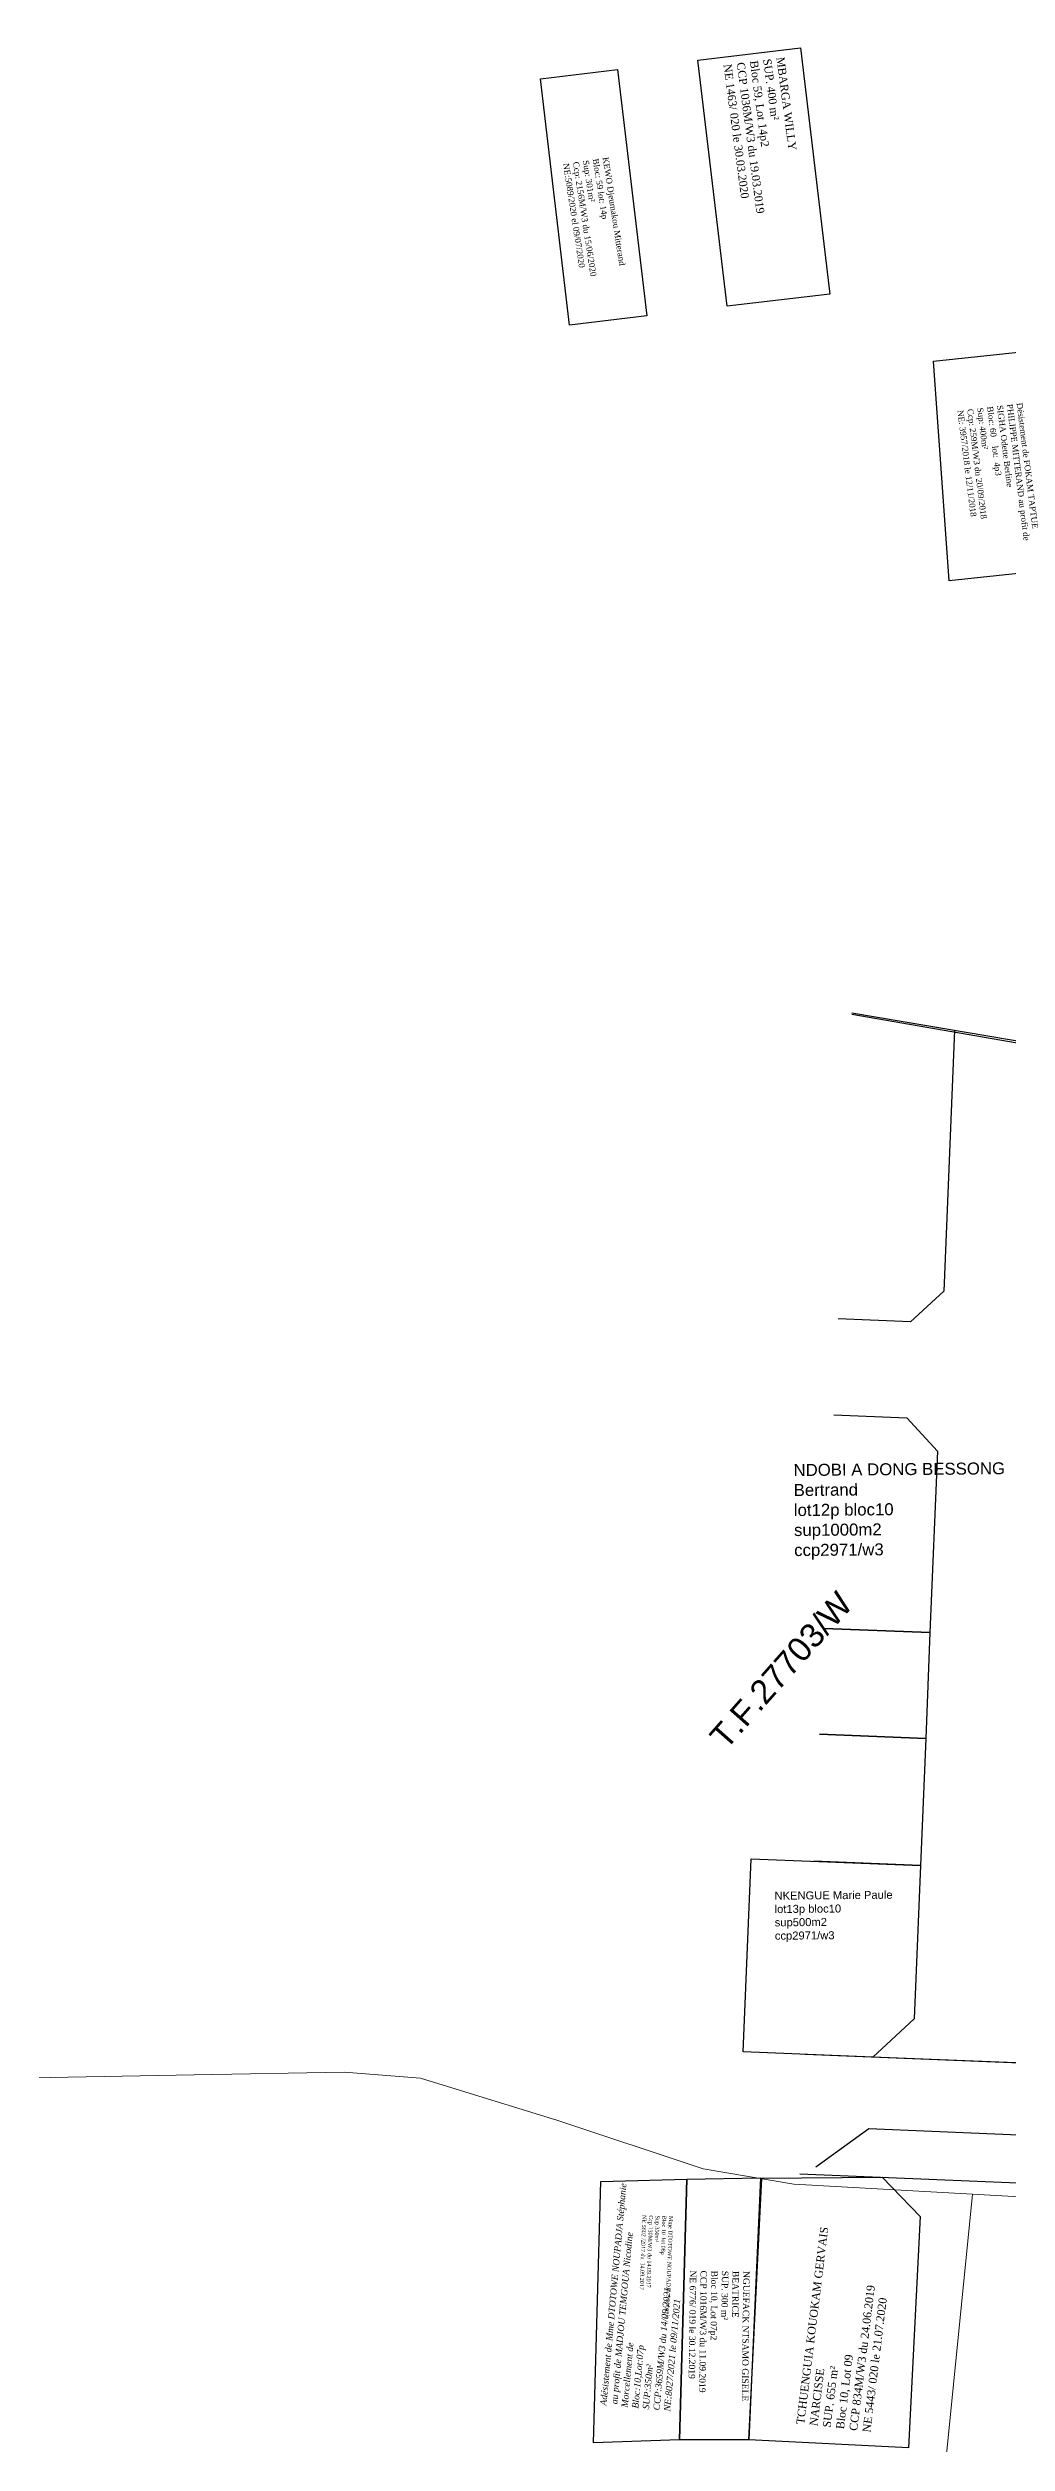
# Model space of a CAD drawing. Header units: millimetres. Extents: x 587399 to 927168, y 438565 to 1444955.
# Drawn here: x 591019.3 to 591139.1, y 440530 to 440829.4 of the extents above; entities that cross this region are included whole.
import ezdxf

# ---------------------------------------------------------------- set-up
doc = ezdxf.new("R2010")
doc.units = ezdxf.units.MM
doc.header["$LTSCALE"] = 2
doc.layers.add('end maj 26 02 2021', color=7, linetype='Continuous')
doc.layers.add('MAJ NOV 2021', color=7, linetype='Continuous')
doc.layers.add('Roads_others', color=24, linetype='Continuous', lineweight=9)
doc.styles.get("Standard").update_dxf_attribs({"font": 'arial.ttf'})
doc.styles.add('Times 1.0', font='times.ttf', dxfattribs={"width": 0.99, "height": 1})

msp = doc.modelspace()

# ---------------------------------------------------------------- linework, layer by layer
at = {"layer": 'end maj 26 02 2021', "color": 7, "linetype": 'ByBlock', "lineweight": 25}
for p, q in [((591140.428, 440704.949), (591119.764, 440708.538)), ((591140.428, 440704.949), (591119.764, 440708.538)), ((591119.775, 440708.776), (591142.419, 440704.908)), ((591119.775, 440708.776), (591142.419, 440704.908)), ((591317.206, 440570.345), (591113.917, 440578.58)), ((591317.206, 440570.345), (591113.917, 440578.58)), ((591115.238, 440564.543), (591121.867, 440569.309)), ((591115.238, 440564.543), (591121.867, 440569.309)), ((591121.867, 440569.309), (591291.724, 440562.219)), ((591121.867, 440569.309), (591291.724, 440562.219)), ((591293.717, 440556.284), (591113.243, 440563.595)), ((591293.717, 440556.284), (591113.243, 440563.595))]:
    msp.add_line(p, q, dxfattribs=at)
at = {"layer": 'end maj 26 02 2021', "color": 150, "lineweight": -3, "flags": 128}
for points in [[(591113.346, 440829.365), (591116.994, 440798.586), (591104.184, 440797.067), (591100.535, 440827.847)], [(591113.346, 440829.365), (591116.994, 440798.586), (591104.184, 440797.067), (591100.535, 440827.847)], [(591099.152, 440562.999), (591108.327, 440563.141), (591106.868, 440530.393), (591098.235, 440530.381)], [(591099.152, 440562.999), (591108.327, 440563.141), (591106.868, 440530.393), (591098.235, 440530.381)], [(591123.543, 440563.247), (591128.292, 440558.299), (591126.852, 440529.391), (591106.868, 440530.393), (591108.508, 440563.109)], [(591123.543, 440563.247), (591128.292, 440558.299), (591126.852, 440529.391), (591106.868, 440530.393), (591108.508, 440563.109)]]:
    msp.add_lwpolyline(points, close=True, dxfattribs=at)
at = {"layer": 'end maj 26 02 2021', "color": 150}
for points in [[(591090.48, 440826.65), (591094.13, 440795.87), (591084.49, 440794.73), (591080.84, 440825.52)], [(591090.48, 440826.65), (591094.13, 440795.87), (591084.49, 440794.73), (591080.84, 440825.52)], [(591144.47, 440791.74), (591146.4, 440764.28), (591131.9, 440762.76), (591129.97, 440790.21)], [(591144.47, 440791.74), (591146.4, 440764.28), (591131.9, 440762.76), (591129.97, 440790.21)]]:
    msp.add_lwpolyline(points, close=True, dxfattribs=at)
at = {"layer": 'end maj 26 02 2021', "color": 7, "linetype": 'ByBlock', "lineweight": 25, "ltscale": 0.0014, "flags": 128}
msp.add_lwpolyline([(591119.775, 440708.776), (591142.419, 440704.908), (591206.036, 440664.176), (591253.887, 440621.87), (591317.206, 440570.345), (591113.917, 440578.58)], dxfattribs=at)
msp.add_lwpolyline([(591119.775, 440708.776), (591142.419, 440704.908), (591206.036, 440664.176), (591253.887, 440621.87), (591317.206, 440570.345), (591113.917, 440578.58)], dxfattribs=at)
at = {"layer": 'end maj 26 02 2021', "color": 7, "linetype": 'ByBlock', "lineweight": 25, "flags": 128}
for points in [[(591119.774, 440708.772), (591132.574, 440706.585), (591131.251, 440673.953), (591127.093, 440670.127), (591118.053, 440670.5)], [(591119.774, 440708.772), (591132.574, 440706.585), (591131.251, 440673.953), (591127.093, 440670.127), (591118.053, 440670.5)], [(591117.513, 440658.5), (591126.605, 440658.133), (591130.44, 440653.975), (591129.519, 440631.291), (591116.313, 440631.826)], [(591117.513, 440658.5), (591126.605, 440658.133), (591130.44, 440653.975), (591129.519, 440631.291), (591116.313, 440631.826)], [(591116.313, 440631.826), (591129.519, 440631.291), (591128.982, 440618.058), (591115.717, 440618.595)], [(591116.313, 440631.826), (591129.519, 440631.291), (591128.982, 440618.058), (591115.717, 440618.595)], [(591115.717, 440618.595), (591128.982, 440618.058), (591128.338, 440602.177), (591115.003, 440602.717)], [(591115.717, 440618.595), (591128.982, 440618.058), (591128.338, 440602.177), (591115.003, 440602.717)]]:
    msp.add_lwpolyline(points, dxfattribs=at)
msp.add_lwpolyline([(591107.162, 440603.034), (591128.338, 440602.177), (591127.561, 440583.028), (591122.362, 440578.234), (591106.183, 440578.893)], close=True, dxfattribs=at)
msp.add_lwpolyline([(591107.162, 440603.034), (591128.338, 440602.177), (591127.561, 440583.028), (591122.362, 440578.234), (591106.183, 440578.893)], close=True, dxfattribs=at)
at = {"layer": 'end maj 26 02 2021', "color": 150, "linetype": 'ByBlock', "lineweight": -3, "ltscale": 0.0014, "flags": 128}
msp.add_lwpolyline([(591088.403, 440562.697), (591099.152, 440562.999), (591098.235, 440530.381), (591087.5, 440530.017)], close=True, dxfattribs=at)
msp.add_lwpolyline([(591088.403, 440562.697), (591099.152, 440562.999), (591098.235, 440530.381), (591087.5, 440530.017)], close=True, dxfattribs=at)
at = {"layer": 'Roads_others'}
for points in [[(590997.078, 440575.266), (591037.599, 440576.025), (591056.361, 440576.342), (591065.887, 440575.611), (591083.022, 440570.299), (591101.191, 440564.259), (591112.506, 440562.347), (591134.844, 440561.087), (591293.566, 440552.169), (591304.139, 440548.189), (591308.61, 440540.356), (591309.663, 440531.193), (591308.797, 440508.408), (591311.34, 440496.881), (591316.111, 440488.307), (591322.522, 440482.841), (591360.96, 440458.327)], [(591134.844, 440561.087), (591130.128, 440514.001), (591130.722, 440508.673), (591132.513, 440505.126), (591139.222, 440501.286), (591173.027, 440491.271), (591178.537, 440487.131), (591183.018, 440480.038), (591183.617, 440469.68), (591170.259, 440360.27)]]:
    msp.add_lwpolyline(points, dxfattribs=at)

# ---------------------------------------------------------------- texts
at = {"layer": 'end maj 26 02 2021', "color": 7, "linetype": 'ByBlock', "lineweight": 25}
msp.add_text('T.F.27703/W', height=3, rotation=48.59138, dxfattribs=at).set_placement((591104.033, 440616.523))
msp.add_text('T.F.27703/W', height=3, rotation=48.59138, dxfattribs=at).set_placement((591104.033, 440616.523))
at = {"layer": 'end maj 26 02 2021', "color": 150, "linetype": 'ByBlock', "lineweight": -3, "ltscale": 0.0014, "attachment_point": 1, "style": 'Times 1.0'}
for s, insert, char_height, width, rotation in [('{\\C256;MBARGA WILLY\\PSUP. 400 m²\\PBloc 59, Lot 14p2\\PCCP 1036M/W3 du 19.03.2019\\PNE 1463/ 020 le 30.03.2020}', (591111.319, 440828.282), 1, 48.43486, 277.50924), ('{\\C256;MBARGA WILLY\\PSUP. 400 m²\\PBloc 59, Lot 14p2\\PCCP 1036M/W3 du 19.03.2019\\PNE 1463/ 020 le 30.03.2020}', (591111.319, 440828.282), 1, 48.43486, 277.50924), ('{\\fTimes New Roman|b0|i0|c186|p18;Mme DTOTOWE NOUPADJA Stéphanie\\PBloc 10  lot 08p\\PSup 350m²\\PCcp 130M/W3 du 14.09.2017\\PNE 5602 /2017 du  14.09.2017}', (591097.418, 440558.366), 0.5, 46.02603, 267.97185), ('{\\fTimes New Roman|b0|i0|c186|p18;Mme DTOTOWE NOUPADJA Stéphanie\\PBloc 10  lot 08p\\PSup 350m²\\PCcp 130M/W3 du 14.09.2017\\PNE 5602 /2017 du  14.09.2017}', (591097.418, 440558.366), 0.5, 46.02603, 267.97185), ('{\\C256;TCHUENGUIA KOUOKAM GERVAIS\\PNARCISSE\\PSUP. 655 m²\\PBloc 10, Lot 09\\PCCP 834M/W3 du 24.06.2019\\PNE 5443/ 020 le 21.07.2020}', (591112.807, 440532.419), 1, 55.13361, 83.02479), ('{\\C256;TCHUENGUIA KOUOKAM GERVAIS\\PNARCISSE\\PSUP. 655 m²\\PBloc 10, Lot 09\\PCCP 834M/W3 du 24.06.2019\\PNE 5443/ 020 le 21.07.2020}', (591112.807, 440532.419), 1, 55.13361, 83.02479), ('{\\C256;NGUEFACK NTSAMO GISELE\\PBEATRICE\\PSUP. 300 m²\\PBloc 10, Lot 07p2\\PCCP 1016M/W3 du 11.09.2019\\PNE 6776/ 019 le 30.12.2019}', (591106.992, 440551.495), 0.8, 47.61848, 269.37029), ('{\\C256;NGUEFACK NTSAMO GISELE\\PBEATRICE\\PSUP. 300 m²\\PBloc 10, Lot 07p2\\PCCP 1016M/W3 du 11.09.2019\\PNE 6776/ 019 le 30.12.2019}', (591106.992, 440551.495), 0.8, 47.61848, 269.37029)]:
    msp.add_mtext(s, dxfattribs=dict(at, insert=insert, char_height=char_height, width=width, rotation=rotation))
at = {"layer": 'end maj 26 02 2021', "attachment_point": 1}
for s, width, heights, insert, char_height, rotation in [('{\\fTimes New Roman|b0|i0|c0|p18;KEWO Djeumakou Mitterand\\PBloc: 59 lot: 14p\\PSup: 301m²\\PCcp: 2156M/W3 du 15/06/2020\\PNE:5089/2020 el 09/07/2020}', 52.53792, [19.845], (591089.354, 440815.773), 0.75, 278.79024), ('{\\fTimes New Roman|b0|i0|c0|p18;KEWO Djeumakou Mitterand\\PBloc: 59 lot: 14p\\PSup: 301m²\\PCcp: 2156M/W3 du 15/06/2020\\PNE:5089/2020 el 09/07/2020}', 52.53792, [19.845], (591089.354, 440815.773), 0.75, 278.79024), ('{\\fTimes New Roman|b0|i0|c0|p18;\\C1;Désistement de FOKAM TAPTUE\\PPHILIPPE MITTERAND au profit de\\P\\C256;SIGHA Odette Berline\\PBloc: 60    lot:  4p3\\PSup: 400m²\\PCcp: 259M/W3 du 20/09/2018\\PNE: 3957/2018 le 12/11/2018}', 95.43338, [29.359], (591141.079, 440785.063), 0.74538, 277.11254), ('{\\fTimes New Roman|b0|i0|c0|p18;\\C1;Désistement de FOKAM TAPTUE\\PPHILIPPE MITTERAND au profit de\\P\\C256;SIGHA Odette Berline\\PBloc: 60    lot:  4p3\\PSup: 400m²\\PCcp: 259M/W3 du 20/09/2018\\PNE: 3957/2018 le 12/11/2018}', 95.43338, [29.359], (591141.079, 440785.063), 0.74538, 277.11254)]:
    msp.add_mtext_dynamic_manual_height_columns(s, width=width, gutter_width=12.5, heights=heights, dxfattribs=dict(at, insert=insert, char_height=char_height, rotation=rotation))
at = {"layer": 'end maj 26 02 2021', "color": 7, "linetype": 'ByBlock', "lineweight": 25, "attachment_point": 1, "rotation": 0.48572}
for s, insert, char_height, width in [('NDOBI A DONG BESSONG Bertrand\\Plot12p bloc10\\Psup1000m2\\Pccp2971/w3', (591112.46, 440652.363), 1.5, 27.68), ('NDOBI A DONG BESSONG Bertrand\\Plot12p bloc10\\Psup1000m2\\Pccp2971/w3', (591112.46, 440652.363), 1.5, 27.68), ('NKENGUE Marie Paule\\Plot13p bloc10\\Psup500m2\\Pccp2971/w3', (591110.089, 440598.911), 1, 15.8), ('NKENGUE Marie Paule\\Plot13p bloc10\\Psup500m2\\Pccp2971/w3', (591110.089, 440598.911), 1, 15.8)]:
    msp.add_mtext(s, dxfattribs=dict(at, insert=insert, char_height=char_height, width=width))
at = {"layer": 'MAJ NOV 2021', "color": 7, "insert": (591088.296, 440534.727), "char_height": 0.8, "attachment_point": 1, "rotation": 84.82962}
msp.add_mtext_dynamic_manual_height_columns('{\\fTimes New Roman|b0|i1|c0|p18;\\C1;Adésistement de \\W0.99;Mme DTOTOWE NOUPADJA Stéphanie\\P\\W1;\\C7; au profit de MADJOU TEMGOUA Nicodine\\P\\C1;Morcellement de T.Fn°24416/W\\P\\pt15.2;\\C7;Bloc:10,Lot:07p\\PSUP:350m²\\P\\ptz;CCP:3659M/W3 du 14/09/2021\\PNE:8027/2021 le 09/11/2021}', width=53.67592, gutter_width=12.5, heights=[27.436], dxfattribs=at)
msp.add_mtext_dynamic_manual_height_columns('{\\fTimes New Roman|b0|i1|c0|p18;\\C1;Adésistement de \\W0.99;Mme DTOTOWE NOUPADJA Stéphanie\\P\\W1;\\C7; au profit de MADJOU TEMGOUA Nicodine\\P\\C1;Morcellement de T.Fn°24416/W\\P\\pt15.2;\\C7;Bloc:10,Lot:07p\\PSUP:350m²\\P\\ptz;CCP:3659M/W3 du 14/09/2021\\PNE:8027/2021 le 09/11/2021}', width=53.67592, gutter_width=12.5, heights=[27.436], dxfattribs=at)

doc.saveas('drawing.dxf')
